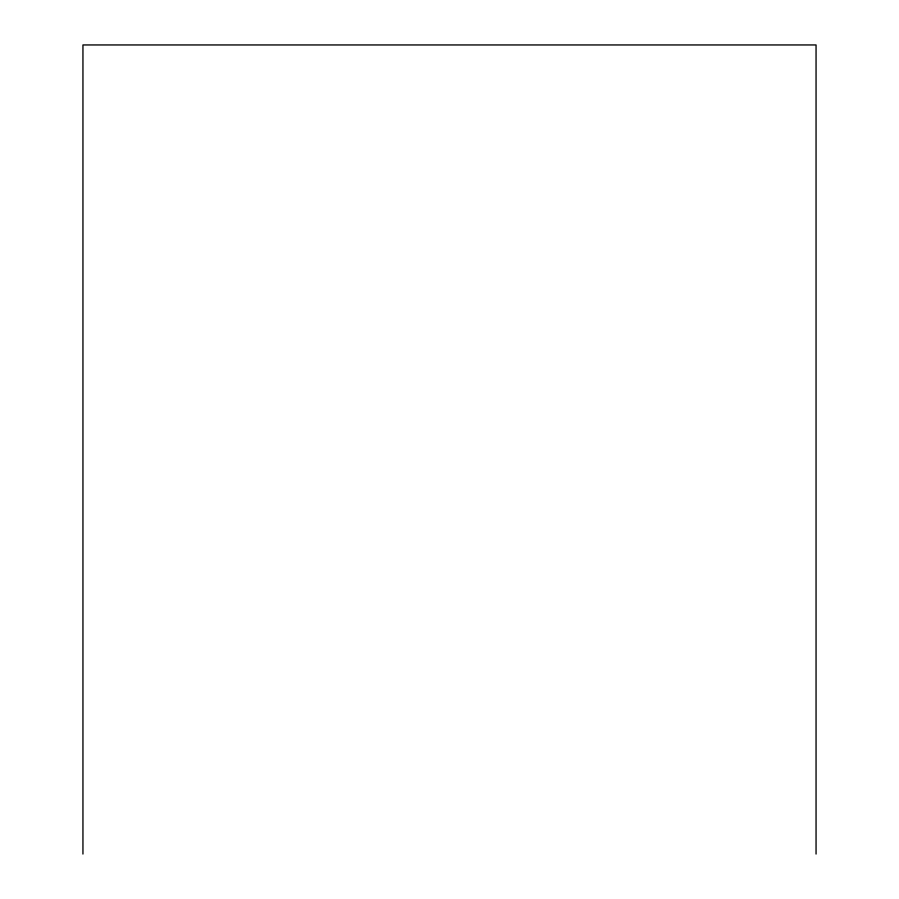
<?xml version="1.0" encoding="UTF-8"?>
<svg xmlns="http://www.w3.org/2000/svg" width="899" height="899" viewBox="0 0 899 899"><rect width="100%" height="100%" fill="white"/><g stroke="black" fill="none" stroke-linecap="round" stroke-linejoin="round"><path stroke-width="1.35" d="M816.056 854.05L816.056 44.95L82.944 44.95L82.944 854.05"/></g></svg>
